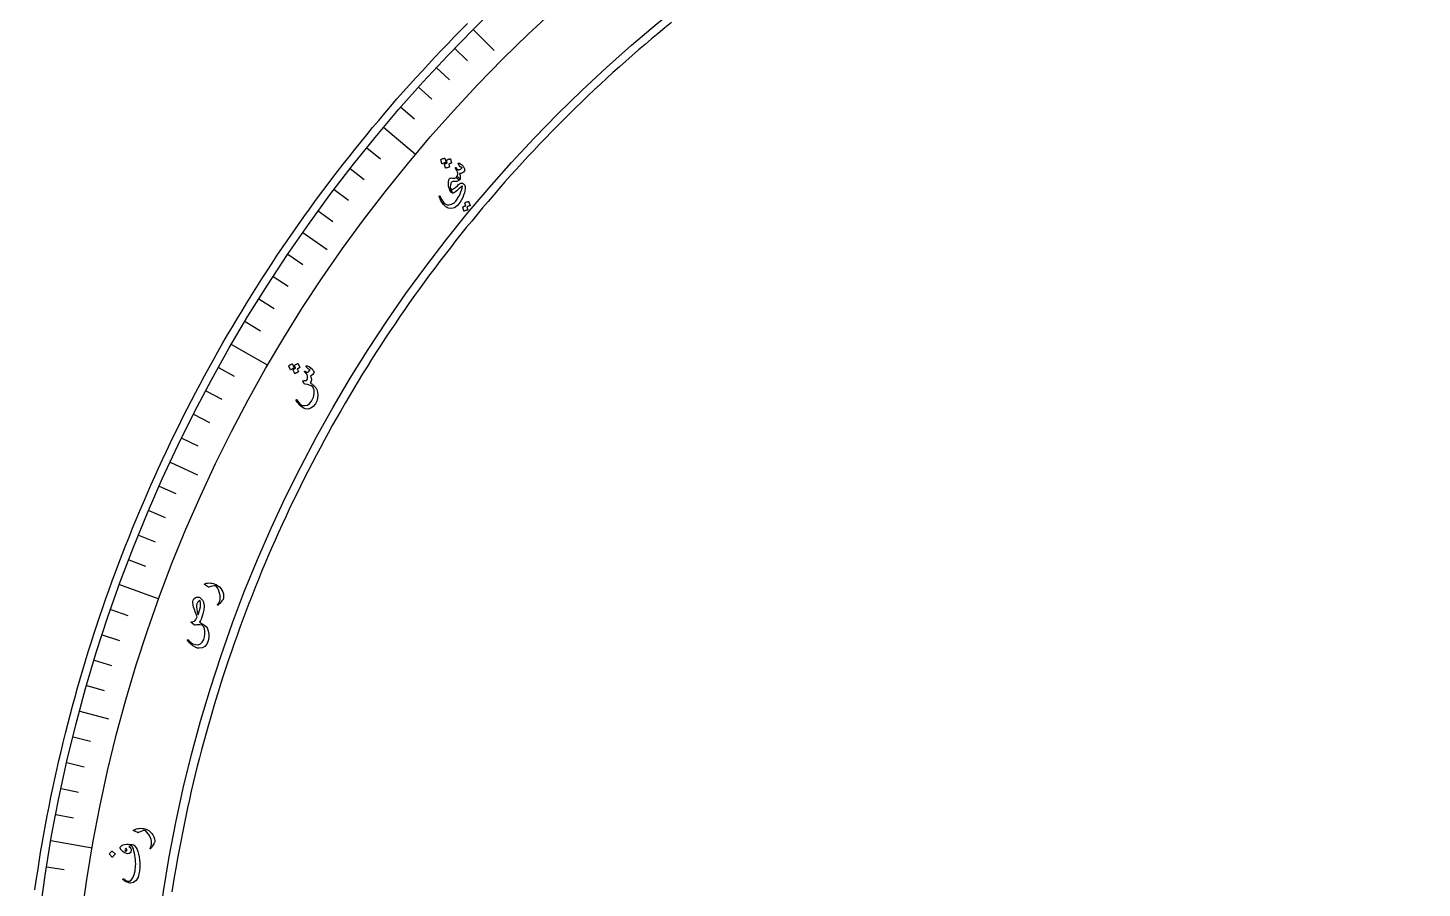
# Model space of a CAD drawing. Header units: millimetres. Extents: x -45 to 45, y -45 to 58.
# Drawn here: x -44.76 to -3.71, y 6.38 to 31.69 of the extents above; entities that cross this region are included whole.
import ezdxf

# ---------------------------------------------------------------- set-up
doc = ezdxf.new("R2010")
doc.units = ezdxf.units.MM
for name, color, linetype in [('CUT_INNER', 6, 'Continuous'), ('CUT_OUTER', 1, 'Continuous'), ('ENGRAVE', 7, 'Continuous'), ('ENGRAVE_FINE', 8, 'Continuous'), ('TEXT', 5, 'Continuous')]:
    doc.layers.add(name, color=color, linetype=linetype)

msp = doc.modelspace()

# ---------------------------------------------------------------- linework, layer by layer
at = {"layer": 'CUT_INNER'}
msp.add_lwpolyline([(-25.8152, 31.8524), (-26.0101, 31.6934), (-26.2041, 31.5332), (-26.3971, 31.3719), (-26.5891, 31.2093), (-26.7801, 31.0456), (-26.9701, 30.8807), (-27.159, 30.7146), (-27.347, 30.5474), (-27.5339, 30.379), (-27.7198, 30.2095), (-27.9046, 30.0388), (-28.0884, 29.867), (-28.2712, 29.6941), (-28.4528, 29.5201), (-28.6334, 29.345), (-28.8129, 29.1687), (-28.9914, 28.9914), (-29.1687, 28.8129), (-29.345, 28.6334), (-29.5201, 28.4528), (-29.6941, 28.2712), (-29.867, 28.0884), (-30.0388, 27.9046), (-30.2095, 27.7198), (-30.379, 27.5339), (-30.5474, 27.347), (-30.7146, 27.159), (-30.8807, 26.9701), (-31.0456, 26.7801), (-31.2093, 26.5891), (-31.3719, 26.3971), (-31.5332, 26.2041), (-31.6934, 26.0101), (-31.8524, 25.8152), (-32.0102, 25.6192), (-32.1668, 25.4223), (-32.3222, 25.2245), (-32.4764, 25.0257), (-32.6293, 24.826), (-32.781, 24.6253), (-32.9315, 24.4237), (-33.0807, 24.2211), (-33.2287, 24.0177), (-33.3755, 23.8134), (-33.521, 23.6081), (-33.6652, 23.402), (-33.8082, 23.195), (-33.9498, 22.9871), (-34.0903, 22.7784), (-34.2294, 22.5688), (-34.3672, 22.3583), (-34.5038, 22.147), (-34.639, 21.9349), (-34.7729, 21.7219), (-34.9056, 21.5082), (-35.0369, 21.2936), (-35.1669, 21.0782), (-35.2955, 20.862), (-35.4229, 20.6451), (-35.5489, 20.4273), (-35.6736, 20.2088), (-35.7969, 19.9896), (-35.9189, 19.7695), (-36.0395, 19.5488), (-36.1588, 19.3273), (-36.2767, 19.105), (-36.3932, 18.8821), (-36.5084, 18.6584), (-36.6222, 18.4341), (-36.7346, 18.209), (-36.8457, 17.9833), (-36.9553, 17.7568), (-37.0636, 17.5298), (-37.1704, 17.302), (-37.2759, 17.0736), (-37.3799, 16.8446), (-37.4826, 16.6149), (-37.5838, 16.3846), (-37.6837, 16.1537), (-37.7821, 15.9221), (-37.8791, 15.69), (-37.9746, 15.4573), (-38.0687, 15.224), (-38.1614, 14.9901), (-38.2527, 14.7557), (-38.3425, 14.5207), (-38.4309, 14.2852), (-38.5178, 14.0491), (-38.6033, 13.8125), (-38.6873, 13.5754), (-38.7699, 13.3377), (-38.851, 13.0996), (-38.9307, 12.861), (-39.0088, 12.6218), (-39.0855, 12.3822), (-39.1608, 12.1422), (-39.2346, 11.9017), (-39.3068, 11.6607), (-39.3777, 11.4193), (-39.447, 11.1775), (-39.5148, 10.9352), (-39.5812, 10.6926), (-39.646, 10.4495), (-39.7094, 10.206), (-39.7713, 9.9622), (-39.8317, 9.718), (-39.8905, 9.4734), (-39.9479, 9.2284), (-40.0038, 8.9832), (-40.0582, 8.7375), (-40.111, 8.4916), (-40.1624, 8.2453), (-40.2122, 7.9987), (-40.2605, 7.7518), (-40.3073, 7.5046), (-40.3526, 7.2572), (-40.3964, 7.0094), (-40.4386, 6.7614), (-40.4794, 6.5132), (-40.5186, 6.2647)], dxfattribs=at)
at = {"layer": 'CUT_OUTER'}
msp.add_lwpolyline([(-44.5526, 6.3296), (-44.5129, 6.6029), (-44.4716, 6.8759), (-44.4286, 7.1486), (-44.3839, 7.4211), (-44.3375, 7.6933), (-44.2895, 7.9652), (-44.2397, 8.2368), (-44.1884, 8.5081), (-44.1353, 8.7791), (-44.0806, 9.0497), (-44.0243, 9.32), (-43.9663, 9.59), (-43.9066, 9.8596), (-43.8453, 10.1288), (-43.7823, 10.3976), (-43.7177, 10.6661), (-43.6514, 10.9341), (-43.5835, 11.2017), (-43.5139, 11.469), (-43.4427, 11.7357), (-43.3699, 12.0021), (-43.2955, 12.268), (-43.2194, 12.5334), (-43.1417, 12.7983), (-43.0623, 13.0628), (-42.9814, 13.3268), (-42.8988, 13.5903), (-42.8146, 13.8532), (-42.7288, 14.1157), (-42.6414, 14.3776), (-42.5523, 14.639), (-42.4617, 14.8998), (-42.3695, 15.16), (-42.2757, 15.4197), (-42.1803, 15.6788), (-42.0833, 15.9374), (-41.9847, 16.1953), (-41.8845, 16.4526), (-41.7828, 16.7093), (-41.6795, 16.9653), (-41.5746, 17.2208), (-41.4681, 17.4755), (-41.3601, 17.7296), (-41.2506, 17.9831), (-41.1394, 18.2359), (-41.0268, 18.4879), (-40.9126, 18.7393), (-40.7968, 18.99), (-40.6795, 19.24), (-40.5607, 19.4892), (-40.4404, 19.7377), (-40.3185, 19.9855), (-40.1951, 20.2325), (-40.0702, 20.4788), (-39.9438, 20.7242), (-39.8159, 20.9689), (-39.6865, 21.2129), (-39.5556, 21.456), (-39.4232, 21.6983), (-39.2893, 21.9398), (-39.1539, 22.1804), (-39.0171, 22.4202), (-38.8788, 22.6592), (-38.739, 22.8974), (-38.5978, 23.1346), (-38.4551, 23.371), (-38.311, 23.6065), (-38.1654, 23.8412), (-38.0184, 24.0749), (-37.87, 24.3077), (-37.7201, 24.5396), (-37.5688, 24.7706), (-37.4161, 25.0007), (-37.262, 25.2298), (-37.1065, 25.4579), (-36.9496, 25.6851), (-36.7913, 25.9114), (-36.6316, 26.1366), (-36.4706, 26.3609), (-36.3081, 26.5842), (-36.1443, 26.8065), (-35.9792, 27.0277), (-35.8127, 27.248), (-35.6448, 27.4672), (-35.4756, 27.6854), (-35.305, 27.9026), (-35.1332, 28.1187), (-34.96, 28.3337), (-34.7855, 28.5477), (-34.6097, 28.7606), (-34.4325, 28.9724), (-34.2541, 29.1831), (-34.0744, 29.3928), (-33.8934, 29.6013), (-33.7111, 29.8087), (-33.5276, 30.015), (-33.3428, 30.2202), (-33.1567, 30.4242), (-32.9694, 30.627), (-32.7809, 30.8288), (-32.5911, 31.0293), (-32.4001, 31.2287), (-32.2079, 31.4269), (-32.0144, 31.624), (-31.8198, 31.8198)], dxfattribs=at)
at = {"layer": 'ENGRAVE'}
for points in [[(-31.6501, 31.6501), (-31.0278, 31.0278)], [(-34.2881, 28.7712), (-33.3444, 27.9793)], [(-36.6652, 25.6733), (-35.9444, 25.1685)], [(-38.7633, 22.38), (-37.6964, 21.764)], [(-40.5663, 18.9164), (-39.7688, 18.5445)], [(-42.0606, 15.3088), (-40.9029, 14.8875)], [(-43.2348, 11.5847), (-42.3848, 11.357)], [(-44.08, 7.7725), (-42.8667, 7.5586)]]:
    msp.add_lwpolyline(points, dxfattribs=at)
for radius in [44.76, 43.528, 41.24]:
    msp.add_circle((0, 0), radius, dxfattribs=at)
at = {"layer": 'ENGRAVE_FINE'}
for points in [[(-32.1976, 31.0929), (-31.8178, 30.7261)], [(-32.7354, 30.5262), (-32.3492, 30.1662)], [(-33.2632, 29.9503), (-32.8708, 29.597)], [(-33.7808, 29.3652), (-33.3823, 29.0188)], [(-34.7851, 28.1684), (-34.3747, 27.8361)], [(-35.2714, 27.557), (-34.8553, 27.2319)], [(-35.7469, 26.9372), (-35.3252, 26.6195)], [(-36.2116, 26.3093), (-35.7844, 25.9989)], [(-37.1077, 25.0295), (-36.67, 24.7342)], [(-37.5389, 24.378), (-37.0961, 24.0905)], [(-37.9586, 23.7192), (-37.5109, 23.4394)], [(-38.3668, 23.0531), (-37.9142, 22.7812)], [(-39.148, 21.7001), (-38.6862, 21.4441)], [(-39.5207, 21.0135), (-39.0545, 20.7657)], [(-39.8815, 20.3206), (-39.411, 20.0809)], [(-40.23, 19.6215), (-39.7555, 19.39)], [(-40.8903, 18.2055), (-40.4079, 17.9908)], [(-41.2018, 17.4891), (-40.7158, 17.2828)], [(-41.5007, 16.7674), (-41.0112, 16.5696)], [(-41.7871, 16.0405), (-41.2941, 15.8513)], [(-42.3214, 14.5724), (-41.8222, 14.4005)], [(-42.5693, 13.8316), (-42.0671, 13.6684)], [(-42.8042, 13.0866), (-42.2993, 12.9322)], [(-43.0261, 12.3375), (-42.5185, 12.192)], [(-43.4304, 10.8284), (-42.9181, 10.7007)], [(-43.6128, 10.0688), (-43.0983, 9.95)], [(-43.7819, 9.3061), (-43.2654, 9.1963)], [(-43.9376, 8.5406), (-43.4193, 8.4399)], [(-44.2089, 7.002), (-43.6874, 6.9194)]]:
    msp.add_lwpolyline(points, dxfattribs=at)
at = {"layer": 'TEXT'}
for points in [[(-32.6014, 27.8119), (-32.6016, 27.8142), (-32.6008, 27.8167), (-32.5991, 27.8192), (-32.5965, 27.8217), (-32.5843, 27.8286), (-32.572, 27.8348), (-32.5596, 27.8403), (-32.547, 27.8452), (-32.5343, 27.8495), (-32.5212, 27.8531), (-32.5078, 27.8562), (-32.494, 27.8586), (-32.4898, 27.8585), (-32.4867, 27.8575), (-32.4845, 27.8556), (-32.4833, 27.8529), (-32.4488, 27.7393), (-32.4489, 27.7364), (-32.4508, 27.734), (-32.4543, 27.7322), (-32.4594, 27.7309), (-32.4639, 27.7298), (-32.4707, 27.7279), (-32.4799, 27.7252), (-32.4916, 27.7217), (-32.5057, 27.7173), (-32.5225, 27.7118), (-32.5419, 27.7053), (-32.5639, 27.6977), (-32.5671, 27.6969), (-32.5695, 27.6972), (-32.571, 27.6985), (-32.5716, 27.7008)], [(-32.4377, 27.7928), (-32.4379, 27.7951), (-32.4371, 27.7975), (-32.4354, 27.8), (-32.4328, 27.8026), (-32.4206, 27.8093), (-32.4083, 27.8155), (-32.3959, 27.821), (-32.3833, 27.8258), (-32.3706, 27.83), (-32.3575, 27.8336), (-32.3441, 27.8366), (-32.3304, 27.8389), (-32.327, 27.8387), (-32.3242, 27.8376), (-32.3221, 27.8354), (-32.3205, 27.8322), (-32.2862, 27.7188), (-32.2863, 27.7166), (-32.288, 27.7146), (-32.2912, 27.7129), (-32.2959, 27.7114), (-32.2991, 27.7105), (-32.3041, 27.709), (-32.3108, 27.707), (-32.3193, 27.7044), (-32.3295, 27.7012), (-32.3414, 27.6974), (-32.3549, 27.6929), (-32.37, 27.6877), (-32.3441, 27.6046), (-32.3442, 27.6016), (-32.346, 27.5992), (-32.3495, 27.5974), (-32.3547, 27.5962), (-32.3591, 27.5951), (-32.3659, 27.5932), (-32.3751, 27.5905), (-32.3867, 27.587), (-32.4009, 27.5826), (-32.4176, 27.5772), (-32.4369, 27.5707), (-32.4589, 27.5631), (-32.4617, 27.5628), (-32.4638, 27.5634), (-32.4651, 27.5649), (-32.4657, 27.5672), (-32.4958, 27.6782), (-32.496, 27.6805), (-32.4952, 27.6829), (-32.4935, 27.6854), (-32.4909, 27.688), (-32.4823, 27.6928), (-32.4736, 27.6974), (-32.4647, 27.7018), (-32.4557, 27.7059), (-32.4466, 27.7097), (-32.4373, 27.7131), (-32.4278, 27.716), (-32.4182, 27.7184)], [(-32.0941, 27.6999), (-32.0966, 27.705), (-32.0968, 27.7088), (-32.0947, 27.7112), (-32.0903, 27.7123), (-32.0564, 27.7085), (-32.0216, 27.6921), (-31.9859, 27.6632), (-31.9493, 27.6218), (-31.9354, 27.6018), (-31.9235, 27.5817), (-31.9137, 27.5615), (-31.906, 27.541), (-31.9007, 27.5215), (-31.898, 27.5055), (-31.898, 27.4933), (-31.9008, 27.4846), (-31.9304, 27.452), (-31.9663, 27.4277), (-32.0083, 27.4117), (-32.0566, 27.4041), (-32.0367, 27.345), (-32.029, 27.2951), (-32.0334, 27.2545), (-32.0502, 27.223), (-32.0547, 27.2203), (-32.0616, 27.2202), (-32.0708, 27.2227), (-32.0823, 27.2279), (-32.1149, 27.2486), (-32.1354, 27.2674), (-32.144, 27.2844), (-32.1405, 27.2996), (-32.1226, 27.33), (-32.1104, 27.3598), (-32.1041, 27.3892), (-32.1035, 27.4182), (-32.1093, 27.4487), (-32.1221, 27.483), (-32.142, 27.5209), (-32.1689, 27.5624), (-32.1716, 27.568), (-32.1722, 27.5731), (-32.1709, 27.5779), (-32.1675, 27.5822), (-32.1628, 27.5853), (-32.158, 27.5857), (-32.1533, 27.5833), (-32.1486, 27.578), (-32.1321, 27.5566), (-32.1181, 27.5402), (-32.1066, 27.5287), (-32.0976, 27.5222), (-32.0889, 27.5199), (-32.0772, 27.5202), (-32.0625, 27.5233), (-32.0449, 27.529), (-32.0259, 27.5377), (-32.0075, 27.5488), (-31.9899, 27.5623), (-31.9731, 27.5781), (-31.9731, 27.5782), (-31.9729, 27.5784), (-31.9726, 27.5787), (-31.9723, 27.5791), (-31.9726, 27.5806), (-31.9744, 27.5822), (-31.9775, 27.584), (-31.9821, 27.5859), (-31.9888, 27.5877), (-31.9982, 27.5893), (-32.0104, 27.5908), (-32.0255, 27.592), (-32.0282, 27.5923), (-32.0307, 27.5935), (-32.0331, 27.5956), (-32.0353, 27.5987)], [(-32.2018, 26.8485), (-32.2224, 26.8364), (-32.2416, 26.8307), (-32.2592, 26.8313), (-32.2754, 26.8384), (-32.2889, 26.8515), (-32.3017, 26.8726), (-32.3137, 26.9019), (-32.325, 26.9393), (-32.3291, 26.9557), (-32.3316, 26.9678), (-32.3324, 26.9755), (-32.3314, 26.9788), (-32.3297, 26.9784), (-32.327, 26.9759), (-32.3234, 26.9714), (-32.319, 26.965), (-32.3073, 26.9521), (-32.292, 26.9454), (-32.2731, 26.9449), (-32.2505, 26.9504), (-32.2275, 26.9601), (-32.2046, 26.973), (-32.1818, 26.9891), (-32.159, 27.0085), (-32.1147, 27.0492), (-32.0789, 27.0806), (-32.0515, 27.1027), (-32.0326, 27.1155), (-32.0178, 27.122), (-32.0027, 27.1253), (-31.9874, 27.1253), (-31.9718, 27.1221), (-31.9638, 27.1193), (-31.9562, 27.116), (-31.949, 27.1123), (-31.9422, 27.1082), (-31.9357, 27.1035), (-31.9294, 27.0983), (-31.9233, 27.0926), (-31.9175, 27.0864), (-31.9075, 27.0743), (-31.8991, 27.0613), (-31.8922, 27.0476), (-31.8868, 27.033), (-31.883, 27.0003), (-31.8854, 26.9568), (-31.8941, 26.9026), (-31.909, 26.8375), (-31.9303, 26.7674), (-31.9583, 26.6982), (-31.993, 26.6298), (-32.0343, 26.5622), (-32.1142, 26.4628), (-32.1992, 26.401), (-32.2894, 26.3768), (-32.3851, 26.3903), (-32.4199, 26.4065), (-32.4558, 26.4307), (-32.4926, 26.4631), (-32.5304, 26.5037), (-32.5663, 26.5508), (-32.5983, 26.6038), (-32.6264, 26.6624), (-32.6506, 26.7269), (-32.6511, 26.7317), (-32.6508, 26.736), (-32.6496, 26.7398), (-32.6475, 26.7431), (-32.6444, 26.7461), (-32.641, 26.748), (-32.6372, 26.7487), (-32.6331, 26.7483), (-32.629, 26.7456), (-32.6242, 26.7389), (-32.6188, 26.728), (-32.6127, 26.7129), (-32.5821, 26.6452), (-32.5483, 26.5895), (-32.5112, 26.5459), (-32.4709, 26.5142), (-32.4145, 26.4909), (-32.3547, 26.4869), (-32.2915, 26.502), (-32.2248, 26.5362), (-32.2014, 26.5542), (-32.1791, 26.5751), (-32.1577, 26.5989), (-32.1373, 26.6256), (-32.108, 26.6704), (-32.0809, 26.7169), (-32.0561, 26.765), (-32.0336, 26.8149), (-32.0131, 26.8665), (-31.9945, 26.9201), (-31.9778, 26.9754), (-31.963, 27.0327), (-31.9626, 27.0332), (-31.9624, 27.0339), (-31.9623, 27.0347), (-31.9623, 27.0355), (-31.9635, 27.0367), (-31.966, 27.0373), (-31.9696, 27.0376), (-31.9746, 27.0374), (-31.9842, 27.0325), (-32.002, 27.0187), (-32.0279, 26.996), (-32.0619, 26.9644), (-32.0995, 26.9297), (-32.1354, 26.8988), (-32.1695, 26.8718), (-32.2018, 26.8485)], [(-32.1396, 27.3006), (-32.1244, 27.3096), (-32.1104, 27.3116), (-32.0976, 27.3066), (-32.086, 27.2946), (-32.0663, 27.2664), (-32.0537, 27.2453), (-32.048, 27.2311), (-32.0493, 27.224), (-32.062, 27.2116), (-32.0762, 27.2004), (-32.0919, 27.1906), (-32.1091, 27.182), (-32.1277, 27.1755), (-32.1497, 27.1717), (-32.1749, 27.1707), (-32.2033, 27.1724), (-32.231, 27.1738), (-32.2539, 27.1717), (-32.2719, 27.1662), (-32.285, 27.1572), (-32.2945, 27.1432), (-32.3034, 27.1225), (-32.3117, 27.0951), (-32.3194, 27.061), (-32.3245, 27.0272), (-32.3262, 27), (-32.3243, 26.9792), (-32.319, 26.965), (-32.2989, 26.9329), (-32.2841, 26.9035), (-32.2745, 26.8768), (-32.2702, 26.8528), (-32.2704, 26.8455), (-32.2717, 26.8413), (-32.2741, 26.8401), (-32.2776, 26.8419), (-32.2986, 26.8603), (-32.3178, 26.8856), (-32.3353, 26.918), (-32.3509, 26.9575), (-32.3637, 27.0006), (-32.3724, 27.0442), (-32.3772, 27.0881), (-32.378, 27.1324), (-32.3755, 27.174), (-32.3694, 27.2092), (-32.3596, 27.238), (-32.3462, 27.2602), (-32.3337, 27.27), (-32.3146, 27.2753), (-32.2889, 27.2761), (-32.2567, 27.2725), (-32.2234, 27.2697), (-32.1928, 27.2735), (-32.1649, 27.2838), (-32.1396, 27.3006)], [(-31.8937, 26.5378), (-31.8939, 26.5401), (-31.8932, 26.5425), (-31.8916, 26.5449), (-31.8891, 26.5475), (-31.8772, 26.5541), (-31.8653, 26.5601), (-31.8532, 26.5655), (-31.8409, 26.5703), (-31.8285, 26.5745), (-31.8157, 26.578), (-31.8025, 26.5809), (-31.789, 26.5832), (-31.7856, 26.583), (-31.7828, 26.5819), (-31.7807, 26.5797), (-31.7791, 26.5766), (-31.7419, 26.4651), (-31.742, 26.4629), (-31.7436, 26.461), (-31.7467, 26.4593), (-31.7513, 26.4579), (-31.755, 26.4573), (-31.7605, 26.4559), (-31.7678, 26.4537), (-31.777, 26.4507), (-31.788, 26.447), (-31.8012, 26.4425), (-31.8164, 26.4371), (-31.8337, 26.4309), (-31.8051, 26.3437), (-31.8047, 26.3405), (-31.8061, 26.3379), (-31.8093, 26.336), (-31.8143, 26.3347), (-31.8186, 26.3336), (-31.8253, 26.3317), (-31.8343, 26.329), (-31.8457, 26.3256), (-31.8595, 26.3213), (-31.8759, 26.3159), (-31.8948, 26.3096), (-31.9163, 26.3021), (-31.9191, 26.3018), (-31.9212, 26.3024), (-31.9225, 26.3039), (-31.9232, 26.3062), (-31.9571, 26.416), (-31.9573, 26.4183), (-31.9567, 26.4207), (-31.9551, 26.4231), (-31.9525, 26.4257), (-31.9429, 26.4317), (-31.933, 26.4371), (-31.9229, 26.4419), (-31.9125, 26.4461), (-31.902, 26.4498), (-31.8913, 26.4529), (-31.8806, 26.4555), (-31.8697, 26.4575)], [(-37.08, 21.7371), (-37.0806, 21.7394), (-37.0802, 21.7419), (-37.079, 21.7446), (-37.0768, 21.7477), (-37.066, 21.7566), (-37.0549, 21.7648), (-37.0437, 21.7725), (-37.0322, 21.7796), (-37.0203, 21.786), (-37.0081, 21.7919), (-36.9954, 21.7973), (-36.9822, 21.8021), (-36.9781, 21.8028), (-36.9748, 21.8024), (-36.9723, 21.8009), (-36.9707, 21.7984), (-36.9169, 21.6925), (-36.9166, 21.6895), (-36.9179, 21.6869), (-36.9211, 21.6845), (-36.926, 21.6823), (-36.9301, 21.6804), (-36.9365, 21.6773), (-36.9452, 21.673), (-36.956, 21.6675), (-36.9692, 21.6606), (-36.9848, 21.6523), (-37.0027, 21.6424), (-37.0231, 21.6311), (-37.0262, 21.6297), (-37.0285, 21.6296), (-37.0302, 21.6306), (-37.0313, 21.6327)], [(-36.9153, 21.7472), (-36.9159, 21.7494), (-36.9155, 21.752), (-36.9143, 21.7547), (-36.9122, 21.7577), (-36.9013, 21.7665), (-36.8902, 21.7748), (-36.879, 21.7824), (-36.8675, 21.7894), (-36.8557, 21.7958), (-36.8434, 21.8016), (-36.8307, 21.807), (-36.8176, 21.8117), (-36.8142, 21.8121), (-36.8112, 21.8114), (-36.8087, 21.8097), (-36.8067, 21.8068), (-36.7531, 21.7009), (-36.7528, 21.6988), (-36.7542, 21.6966), (-36.757, 21.6943), (-36.7614, 21.692), (-36.7644, 21.6905), (-36.769, 21.6882), (-36.7753, 21.685), (-36.7832, 21.6809), (-36.7927, 21.676), (-36.8038, 21.6701), (-36.8163, 21.6632), (-36.8303, 21.6555), (-36.7903, 21.578), (-36.7899, 21.5751), (-36.7913, 21.5725), (-36.7944, 21.5701), (-36.7993, 21.5679), (-36.8034, 21.566), (-36.8098, 21.5629), (-36.8184, 21.5587), (-36.8293, 21.5532), (-36.8424, 21.5463), (-36.858, 21.538), (-36.8759, 21.5282), (-36.8962, 21.5169), (-36.899, 21.5161), (-36.9011, 21.5163), (-36.9027, 21.5175), (-36.9037, 21.5197), (-36.9526, 21.6238), (-36.9532, 21.6261), (-36.9529, 21.6286), (-36.9516, 21.6314), (-36.9495, 21.6343), (-36.9419, 21.6406), (-36.9341, 21.6467), (-36.9261, 21.6526), (-36.9179, 21.6583), (-36.9096, 21.6637), (-36.901, 21.6686), (-36.8922, 21.6732), (-36.8831, 21.6773)], [(-36.5657, 21.7178), (-36.5694, 21.7228), (-36.5714, 21.7274), (-36.5717, 21.7318), (-36.5702, 21.7359), (-36.5668, 21.7404), (-36.5627, 21.7434), (-36.5579, 21.7451), (-36.5524, 21.7453), (-36.5344, 21.7434), (-36.5141, 21.7376), (-36.4915, 21.7279), (-36.4667, 21.7143), (-36.4284, 21.6882), (-36.3951, 21.6583), (-36.3667, 21.6246), (-36.3432, 21.5872), (-36.3386, 21.5765), (-36.3362, 21.5662), (-36.3359, 21.5565), (-36.3378, 21.5473), (-36.3524, 21.5186), (-36.3749, 21.4918), (-36.4053, 21.4667), (-36.4436, 21.4433), (-36.4211, 21.3915), (-36.4148, 21.3422), (-36.4247, 21.2954), (-36.4509, 21.2511), (-36.4278, 21.2357), (-36.4059, 21.2202), (-36.3854, 21.2045), (-36.3661, 21.1888), (-36.348, 21.1729), (-36.3309, 21.1567), (-36.3148, 21.1403), (-36.2997, 21.1237), (-36.2743, 21.0905), (-36.2541, 21.0541), (-36.2393, 21.0144), (-36.2298, 20.9714), (-36.2235, 20.8803), (-36.2324, 20.7931), (-36.2563, 20.7095), (-36.2954, 20.6296), (-36.3566, 20.5494), (-36.4268, 20.4982), (-36.506, 20.476), (-36.5943, 20.4828), (-36.622, 20.4925), (-36.6523, 20.5085), (-36.6851, 20.5308), (-36.7203, 20.5594), (-36.7571, 20.5941), (-36.793, 20.6343), (-36.8282, 20.6799), (-36.8625, 20.731), (-36.8644, 20.7346), (-36.8652, 20.7382), (-36.865, 20.7417), (-36.8636, 20.7452), (-36.8615, 20.7482), (-36.859, 20.7505), (-36.8563, 20.7521), (-36.8532, 20.7529), (-36.8495, 20.7525), (-36.8462, 20.7512), (-36.8432, 20.749), (-36.8406, 20.7458), (-36.7941, 20.6793), (-36.7527, 20.6301), (-36.7166, 20.5982), (-36.6857, 20.5835), (-36.6039, 20.5754), (-36.5308, 20.5938), (-36.4663, 20.6386), (-36.4102, 20.7099), (-36.3551, 20.8227), (-36.3301, 20.9307), (-36.3351, 21.0341), (-36.3704, 21.133), (-36.4162, 21.1593), (-36.4688, 21.1799), (-36.5281, 21.1947), (-36.5942, 21.2036), (-36.6012, 21.204), (-36.6069, 21.2053), (-36.6113, 21.2076), (-36.6144, 21.2108), (-36.6235, 21.2243), (-36.6321, 21.237), (-36.64, 21.249), (-36.6473, 21.2603), (-36.6538, 21.2708), (-36.6594, 21.2803), (-36.6642, 21.289), (-36.668, 21.2967), (-36.6693, 21.3006), (-36.6689, 21.3037), (-36.6668, 21.3061), (-36.6632, 21.3077), (-36.6608, 21.3082), (-36.6572, 21.3088), (-36.6524, 21.3094), (-36.6465, 21.3102), (-36.6394, 21.3108), (-36.6314, 21.3113), (-36.6223, 21.3115), (-36.6122, 21.3116), (-36.5924, 21.3121), (-36.5775, 21.3135), (-36.5674, 21.3158), (-36.5621, 21.319), (-36.5424, 21.3471), (-36.5301, 21.3796), (-36.5254, 21.4166), (-36.5281, 21.4579), (-36.5352, 21.4765), (-36.5508, 21.4999), (-36.575, 21.5282), (-36.6077, 21.5614), (-36.6108, 21.5646), (-36.6129, 21.5682), (-36.6138, 21.5725), (-36.6137, 21.5772), (-36.613, 21.5813), (-36.6115, 21.5847), (-36.6093, 21.5875), (-36.6063, 21.5897), (-36.5967, 21.5899), (-36.5824, 21.5837), (-36.5635, 21.5711), (-36.5399, 21.5521), (-36.5123, 21.5667), (-36.4886, 21.5858), (-36.4688, 21.6092), (-36.4529, 21.6371), (-36.4614, 21.6416), (-36.4687, 21.6445), (-36.475, 21.6458), (-36.48, 21.6455), (-36.4851, 21.6447), (-36.4895, 21.645), (-36.4933, 21.6464), (-36.4963, 21.649)], [(-39.5575, 15.3142), (-39.5595, 15.3158), (-39.5609, 15.3173), (-39.5618, 15.3188), (-39.5622, 15.3203), (-39.5612, 15.3239), (-39.558, 15.3275), (-39.5527, 15.3312), (-39.5452, 15.3349), (-39.5099, 15.3471), (-39.4716, 15.3545), (-39.4304, 15.3572), (-39.3863, 15.3551), (-39.3403, 15.349), (-39.2965, 15.3391), (-39.2548, 15.3255), (-39.2153, 15.3082), (-39.1666, 15.2767), (-39.1229, 15.2391), (-39.0839, 15.1954), (-39.0498, 15.1456), (-39.0224, 15.0913), (-39.0048, 15.0347), (-38.9971, 14.9757), (-38.9993, 14.9142), (-39.0017, 14.8984), (-39.0064, 14.8835), (-39.0134, 14.8695), (-39.0227, 14.8564), (-39.0474, 14.8273), (-39.0699, 14.8012), (-39.0904, 14.7779), (-39.1087, 14.7576), (-39.125, 14.7403), (-39.1391, 14.7261), (-39.151, 14.715), (-39.1608, 14.707), (-39.1635, 14.7056), (-39.1659, 14.7048), (-39.1681, 14.7045), (-39.17, 14.7049), (-39.1723, 14.706), (-39.1743, 14.7076), (-39.176, 14.7095), (-39.1773, 14.7118), (-39.178, 14.7144), (-39.1777, 14.7172), (-39.1765, 14.7201), (-39.1744, 14.7233), (-39.1609, 14.742), (-39.1487, 14.7602), (-39.1379, 14.7778), (-39.1284, 14.795), (-39.1202, 14.8117), (-39.1132, 14.8282), (-39.1074, 14.8444), (-39.1029, 14.8604), (-39.0995, 14.8769), (-39.0972, 14.8943), (-39.096, 14.9128), (-39.0959, 14.9323), (-39.097, 14.9529), (-39.0993, 14.9746), (-39.1028, 14.9974), (-39.1076, 15.0212), (-39.126, 15.0903), (-39.1507, 15.1529), (-39.1816, 15.2091), (-39.2189, 15.259), (-39.2221, 15.2625), (-39.2263, 15.2654), (-39.2315, 15.2676), (-39.2376, 15.2691), (-39.277, 15.2696), (-39.3231, 15.2643), (-39.3759, 15.2531), (-39.4354, 15.2359), (-39.4389, 15.2355), (-39.4419, 15.2356), (-39.4443, 15.2362), (-39.4461, 15.2372)], [(-39.8944, 14.8495), (-39.872, 14.8904), (-39.838, 14.9196), (-39.7927, 14.9371), (-39.7359, 14.9427), (-39.7166, 14.9385), (-39.6968, 14.9288), (-39.6767, 14.9136), (-39.6561, 14.893), (-39.6371, 14.8711), (-39.6216, 14.852), (-39.6097, 14.8355), (-39.6013, 14.8218), (-39.577, 14.7514), (-39.5696, 14.6656), (-39.5789, 14.5644), (-39.6048, 14.4478), (-39.6259, 14.3797), (-39.6505, 14.3161), (-39.6786, 14.2571), (-39.7102, 14.2026), (-39.6242, 14.1564), (-39.5575, 14.1126), (-39.51, 14.0713), (-39.4817, 14.0323), (-39.4477, 13.9446), (-39.4316, 13.853), (-39.4332, 13.7575), (-39.4526, 13.658), (-39.4918, 13.5597), (-39.5483, 13.4899), (-39.6223, 13.4483), (-39.7139, 13.4351), (-39.7272, 13.4358), (-39.7408, 13.4373), (-39.7547, 13.4396), (-39.769, 13.4427), (-39.7835, 13.4467), (-39.798, 13.4518), (-39.8126, 13.4579), (-39.8274, 13.4652), (-39.8531, 13.4787), (-39.8781, 13.4934), (-39.9022, 13.5091), (-39.9255, 13.526), (-39.948, 13.544), (-39.9695, 13.5628), (-39.9902, 13.5825), (-40.0099, 13.6032), (-40.0177, 13.6121), (-40.0251, 13.6207), (-40.0321, 13.6291), (-40.0386, 13.6373), (-40.0447, 13.6451), (-40.0504, 13.6526), (-40.0557, 13.6597), (-40.0606, 13.6664), (-40.0632, 13.6708), (-40.0643, 13.6749), (-40.064, 13.6787), (-40.0622, 13.6822), (-40.0594, 13.6856), (-40.0564, 13.6879), (-40.0533, 13.6891), (-40.0501, 13.6892), (-40.0467, 13.6884), (-40.0432, 13.6869), (-40.0396, 13.6846), (-40.036, 13.6816), (-40.0253, 13.6678), (-40.0131, 13.654), (-39.9993, 13.6401), (-39.9839, 13.6263), (-39.9434, 13.5945), (-39.9034, 13.5698), (-39.8639, 13.5522), (-39.825, 13.5417), (-39.7448, 13.5402), (-39.6779, 13.5644), (-39.6242, 13.6142), (-39.5837, 13.6896), (-39.5606, 13.768), (-39.5491, 13.848), (-39.5493, 13.9298), (-39.561, 14.0134), (-39.5687, 14.0401), (-39.5807, 14.0651), (-39.597, 14.0883), (-39.6176, 14.1098), (-39.6205, 14.1125), (-39.6245, 14.1147), (-39.6296, 14.1164), (-39.6357, 14.1176), (-39.6951, 14.1265), (-39.7488, 14.1297), (-39.7968, 14.1271), (-39.8392, 14.1189), (-39.8471, 14.1171), (-39.8536, 14.1167), (-39.8587, 14.1177), (-39.8625, 14.1202), (-39.9505, 14.1947), (-39.9562, 14.203), (-39.9575, 14.2095), (-39.9543, 14.2142), (-39.9467, 14.2172), (-39.8522, 14.2353), (-39.8318, 14.2557), (-39.8117, 14.284), (-39.7919, 14.3203), (-39.7722, 14.3646), (-39.8052, 14.4375), (-39.8342, 14.5093), (-39.8591, 14.58), (-39.88, 14.6495), (-39.8948, 14.7141), (-39.9022, 14.7691), (-39.902, 14.8142), (-39.8944, 14.8495)], [(-39.6893, 14.8421), (-39.7323, 14.8149), (-39.7644, 14.7818), (-39.7858, 14.7426), (-39.7964, 14.6975), (-39.7972, 14.6447), (-39.7897, 14.5812), (-39.774, 14.507), (-39.75, 14.4223), (-39.705, 14.5443), (-39.6799, 14.6549), (-39.6746, 14.7541), (-39.6893, 14.8421)], [(-41.6448, 8.0642), (-41.647, 8.0653), (-41.6487, 8.0666), (-41.6499, 8.0679), (-41.6505, 8.0693), (-41.6501, 8.073), (-41.6477, 8.0771), (-41.6431, 8.0817), (-41.6364, 8.0867), (-41.6038, 8.1049), (-41.5674, 8.119), (-41.5274, 8.1289), (-41.4836, 8.1348), (-41.4372, 8.1369), (-41.3923, 8.1349), (-41.3489, 8.1289), (-41.307, 8.1188), (-41.2535, 8.0965), (-41.2037, 8.0672), (-41.1577, 8.0311), (-41.1152, 7.9882), (-41.0787, 7.9396), (-41.0513, 7.887), (-41.0333, 7.8302), (-41.0245, 7.7694), (-41.0241, 7.7534), (-41.0261, 7.7379), (-41.0306, 7.7229), (-41.0374, 7.7083), (-41.0565, 7.6753), (-41.0741, 7.6456), (-41.0901, 7.6191), (-41.1045, 7.5959), (-41.1175, 7.576), (-41.1288, 7.5595), (-41.1386, 7.5464), (-41.1468, 7.5368), (-41.1492, 7.5349), (-41.1514, 7.5337), (-41.1535, 7.5331), (-41.1555, 7.5331), (-41.158, 7.5338), (-41.1602, 7.535), (-41.1622, 7.5366), (-41.1639, 7.5386), (-41.165, 7.5411), (-41.1653, 7.5439), (-41.1646, 7.547), (-41.1631, 7.5504), (-41.1531, 7.5712), (-41.1444, 7.5913), (-41.1368, 7.6106), (-41.1305, 7.6291), (-41.1254, 7.647), (-41.1214, 7.6645), (-41.1186, 7.6815), (-41.117, 7.6981), (-41.1166, 7.7149), (-41.1174, 7.7324), (-41.1195, 7.7509), (-41.1229, 7.7701), (-41.1276, 7.7901), (-41.1337, 7.8111), (-41.1412, 7.8329), (-41.1502, 7.8555), (-41.1805, 7.9202), (-41.2159, 7.9774), (-41.2563, 8.0273), (-41.3018, 8.0698), (-41.3056, 8.0727), (-41.3102, 8.0747), (-41.3157, 8.076), (-41.322, 8.0764), (-41.3609, 8.0699), (-41.4053, 8.0565), (-41.4553, 8.0361), (-41.5108, 8.0087), (-41.5141, 8.0077), (-41.5171, 8.0073), (-41.5196, 8.0074), (-41.5216, 8.0081)], [(-42.3596, 7.3713), (-42.3609, 7.3733), (-42.3615, 7.3757), (-42.3613, 7.3788), (-42.3604, 7.3823), (-42.3457, 7.4062), (-42.329, 7.4281), (-42.3102, 7.4481), (-42.2895, 7.4663), (-42.2865, 7.4679), (-42.2838, 7.4683), (-42.2812, 7.4676), (-42.2789, 7.4658), (-42.1912, 7.3867), (-42.1893, 7.384), (-42.1892, 7.3809), (-42.1911, 7.3775), (-42.1948, 7.3738), (-42.1981, 7.3705), (-42.203, 7.3654), (-42.2096, 7.3583), (-42.2178, 7.3494), (-42.2277, 7.3383), (-42.2394, 7.325), (-42.2528, 7.3095), (-42.2679, 7.2917), (-42.2703, 7.2894), (-42.2724, 7.2884), (-42.2744, 7.2887), (-42.2761, 7.2904)], [(-42.0411, 7.5547), (-42.0383, 7.5811), (-42.0237, 7.6052), (-41.9972, 7.627), (-41.959, 7.6465), (-41.9111, 7.6612), (-41.8559, 7.6691), (-41.7931, 7.6699), (-41.723, 7.6638), (-41.6979, 7.66), (-41.675, 7.654), (-41.6543, 7.6459), (-41.6358, 7.6358), (-41.6008, 7.6054), (-41.5696, 7.5641), (-41.5422, 7.5119), (-41.5186, 7.4488), (-41.5086, 7.4138), (-41.4997, 7.3779), (-41.4918, 7.3412), (-41.4849, 7.3036), (-41.4791, 7.265), (-41.4744, 7.2254), (-41.4707, 7.1848), (-41.4681, 7.1431), (-41.4665, 7.1014), (-41.4657, 7.0608), (-41.4658, 7.0213), (-41.4667, 6.9829), (-41.4686, 6.9454), (-41.4716, 6.9089), (-41.4756, 6.8733), (-41.4807, 6.8386), (-41.516, 6.6963), (-41.5709, 6.5963), (-41.6458, 6.5385), (-41.7407, 6.5231), (-41.7618, 6.5255), (-41.7855, 6.5304), (-41.8118, 6.5379), (-41.8407, 6.548), (-41.872, 6.562), (-41.9017, 6.5793), (-41.93, 6.5999), (-41.9567, 6.6237), (-41.9596, 6.6271), (-41.9616, 6.6309), (-41.9624, 6.6349), (-41.9622, 6.6393), (-41.961, 6.6434), (-41.9587, 6.6465), (-41.9555, 6.6485), (-41.9513, 6.6496), (-41.9467, 6.6498), (-41.9427, 6.6489), (-41.9391, 6.6472), (-41.9361, 6.6445), (-41.8726, 6.5984), (-41.8154, 6.5774), (-41.7647, 6.5814), (-41.7203, 6.6104), (-41.6675, 6.6812), (-41.628, 6.7741), (-41.6016, 6.8892), (-41.5881, 7.0266), (-41.5866, 7.0876), (-41.5879, 7.1492), (-41.592, 7.2115), (-41.599, 7.2743), (-41.6087, 7.3377), (-41.6213, 7.4016), (-41.6367, 7.4659), (-41.6549, 7.5308), (-41.6674, 7.5659), (-41.6827, 7.5934), (-41.7009, 7.6135), (-41.7219, 7.6261), (-41.7383, 7.6244), (-41.7538, 7.6198), (-41.7685, 7.6124), (-41.7824, 7.6022), (-41.7833, 7.6008), (-41.7827, 7.5989), (-41.7807, 7.5964), (-41.7774, 7.5932), (-41.7508, 7.5691), (-41.7321, 7.5441), (-41.7213, 7.5182), (-41.7182, 7.4913), (-41.7259, 7.4446), (-41.7459, 7.4112), (-41.7782, 7.3909), (-41.8229, 7.3839), (-41.86, 7.3907), (-41.9033, 7.4112), (-41.9526, 7.4454), (-42.008, 7.4934), (-42.0212, 7.5078), (-42.0311, 7.5229), (-42.0378, 7.5385), (-42.0411, 7.5547)], [(-41.8559, 7.5362), (-41.8609, 7.5421), (-41.8665, 7.5445), (-41.8727, 7.5435), (-41.8795, 7.5391), (-41.8975, 7.5195), (-41.9044, 7.5005), (-41.9002, 7.4823), (-41.8848, 7.4647), (-41.8796, 7.4619), (-41.8748, 7.4606), (-41.8704, 7.4609), (-41.8664, 7.4628), (-41.8516, 7.479), (-41.845, 7.4966), (-41.8464, 7.5157), (-41.8559, 7.5362)]]:
    msp.add_lwpolyline(points, close=True, dxfattribs=at)

doc.saveas('drawing.dxf')
